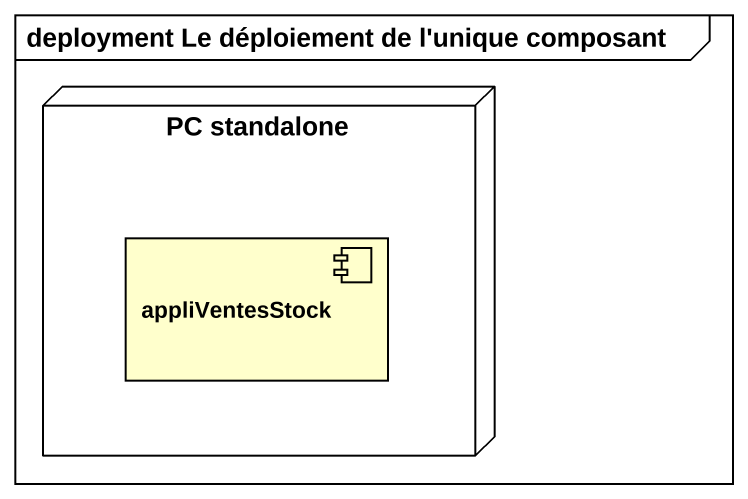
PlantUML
@startuml
mainframe deployment Le déploiement de l'unique composant
node "PC standalone" as PC_standalone {
  component appliVentesStock
}
@enduml
